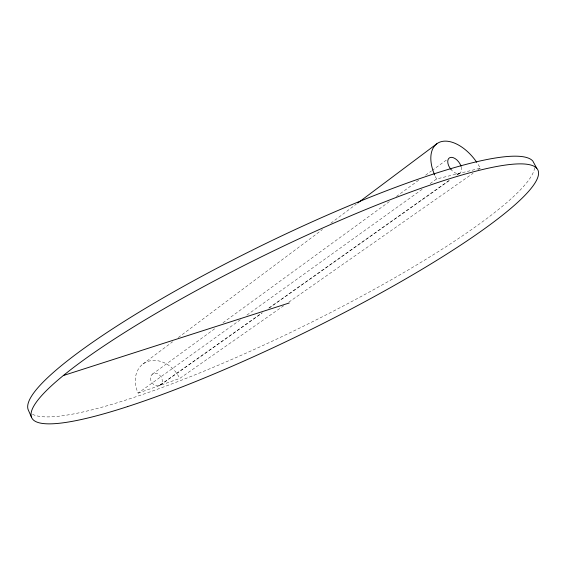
<?xml version="1.0" encoding="UTF-8"?>
<svg xmlns="http://www.w3.org/2000/svg" width="565" height="565" viewBox="0 0 565 565"><rect width="100%" height="100%" fill="white"/><g stroke="black" fill="none" stroke-linecap="round" stroke-linejoin="round"><path stroke-width="0.42" stroke-dasharray="2.83 2.12" d="M142.959 364.022L172.629 341.783M178.279 337.545L322.396 229.538M330.871 223.189L356.303 204.127M152.359 374.178L215.858 327.933M222.991 322.742L390.662 200.639M396.376 196.479L419.202 179.854M425.629 175.178L431.335 171.018M432.048 170.503L446.315 160.107M283.771 305.679L179.705 378.451A27.092 21.774 54.9 0 0 147.677 361.508A27.092 21.774 54.9 0 0 138.107 393.127L240.457 319.691M246.905 315.072L422.26 189.254M430.135 183.611L436.575 178.985L480.335 168.215A37.036 21.491 54.5 0 0 477.263 163.066M159.238 385.669A6.766 5.431 54.4 0 0 159.485 374.976A6.766 5.431 54.4 0 0 150.488 378.147A6.766 5.431 54.4 0 0 159.238 385.669L262.259 312.728M268.742 308.137L449.57 180.115M456.774 175.009L458.935 173.483M160.488 384.991L262.075 313.088M269.279 307.989L450.114 180.002M457.318 174.903L460.2 172.862M288.828 302.141L473.103 173.264M478.167 169.726L480.335 168.215M138.107 393.127L179.705 378.451M534.645 167.741A281.441 45.412 -26.1 0 1 300.142 327.841A281.441 45.412 -26.1 0 1 31.626 413.75M461.259 166.958A9.245 5.353 54.3 0 1 459.38 173.342A9.245 5.353 54.3 0 1 452.042 170.609M436.575 178.985A37.036 21.491 54.5 0 1 435.043 175.835"/><path stroke-width="0.85" d="M357.716 203.068L436.837 143.771M63.315 375.548L289.259 302.967M536.75 168.299L532.816 161.039A281.441 45.412 -26.1 0 0 257.124 247.774A281.441 45.412 -26.1 0 0 28.25 409.872L31.548 417.366M451.492 170.044A9.245 5.353 54.3 0 1 449.952 157.586A9.245 5.353 54.3 0 1 461.047 166.265M434.69 175.044A37.036 21.491 54.5 0 1 440.834 141.766A37.036 21.491 54.5 0 1 476.782 162.346M127.69 406.553A281.78 43.569 -26.1 0 0 535.938 181.4A281.78 43.569 -26.1 0 0 190.765 293.638A281.78 43.569 -26.1 0 0 127.69 406.553"/></g></svg>
